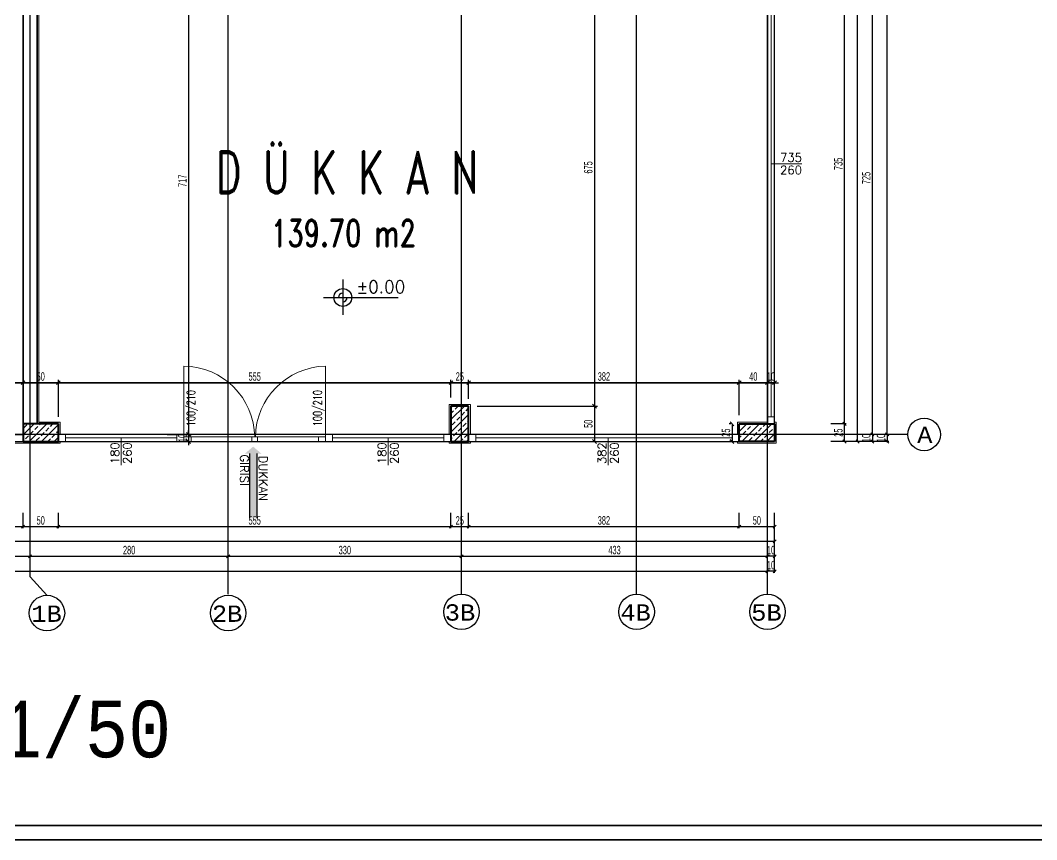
# Model space of a CAD drawing. Header units: inches. Extents: x -7543 to -822, y 102837 to 190349.
# Drawn here: x -834.4608 to -834.1734, y 102836.6651 to 102836.8968 of the extents above; entities that cross this region are included whole.
import ezdxf
from ezdxf.enums import TextEntityAlignment as Align

# ---------------------------------------------------------------- set-up
doc = ezdxf.new("R2010")
doc.units = ezdxf.units.IN
doc.header["$MEASUREMENT"] = 0
doc.linetypes.add('__ZG_T_P__9', pattern=[22, 1, -10, 1, -10])
doc.linetypes.add('DASHDOTX2', pattern=[2, 1, -0.5, 0, -0.5])
doc.layers.get('0').update_dxf_attribs({"lineweight": 25})
doc.layers.get('Defpoints').update_dxf_attribs({"lineweight": 25})
for name, color, linetype, lineweight in [('AKS', 1, 'Continuous', 25), ('ICOL', 55, 'Continuous', 25), ('İZ DÜŞÜM', 253, 'Continuous', 20), ('KOLON', 2, 'Continuous', 40), ('SIVA', 150, 'Continuous', 15), ('TARAMA', 8, 'Continuous', 25), ('YAZI', 7, 'Continuous', 25)]:
    doc.layers.add(name, color=color, linetype=linetype, lineweight=lineweight)
for name, color, linetype, lineweight, true_color in [('DUVAR', 7, 'Continuous', 35, 0xfc4642), ('KAPI', 7, 'Continuous', 18, 0xffb360), ('PENCERE', 7, 'Continuous', 18, 0xffb360)]:
    doc.layers.add(name, color=color, linetype=linetype, lineweight=lineweight, true_color=true_color)
doc.styles.add('ISIM', font='monos.ttf', dxfattribs={"width": 1.1, "height": 200})
doc.styles.add('OLCU', font='tromand.shx', dxfattribs={"width": 0.6, "height": 12})
doc.styles.add('st1', font='romandtw.shx', dxfattribs={"width": 0.7, "height": 40})
doc.styles.add('TXTX', font='TXTX')
doc.styles.add('ÖLÇÜ', font='simplex.shx')

# ---------------------------------------------------------------- blocks, each defined once
blk = doc.blocks.new('_Oblique')
at = {"color": 0, "linetype": 'ByBlock', "lineweight": -2}
blk.add_line((-0.5, -0.5), (0.5, 0.5), dxfattribs=at)
blk = doc.blocks.new('E')
at = {"layer": 'ICOL'}
for p, q in [((0, -3), (0, 25)), ((-2.8, -2.8), (2.8, 2.8))]:
    blk.add_line(p, q, dxfattribs=at)
blk = doc.blocks.new('D')
at = {"layer": 'ICOL'}
for p, q in [((2.8, 2.8), (-2.8, -2.8)), ((0, 3), (0, -25))]:
    blk.add_line(p, q, dxfattribs=at)

msp = doc.modelspace()

# ---------------------------------------------------------------- hatches: boundary and pattern name
at = {"layer": 'TARAMA'}
h = msp.add_hatch(color=256, dxfattribs=at)
h.dxf.hatch_style = 1
h.paths.add_polyline_path([(-834.39493, 102836.77622), (-834.39262, 102836.77427), (-834.39393, 102836.77427), (-834.39393, 102836.75596), (-834.39593, 102836.75596), (-834.39593, 102836.77427), (-834.39723, 102836.77427)])

# ---------------------------------------------------------------- linework, layer by layer
at = {"layer": 'AKS', "linetype": 'DASHDOTX2', "ltscale": 10}
for p, q in [((-834.402, 102836.73452), (-834.402, 102837.24234)), ((-834.33601, 102836.73452), (-834.33601, 102837.24234)), ((-834.2865, 102836.73452), (-834.2865, 102837.24234)), ((-834.2495, 102836.73452), (-834.2495, 102837.24234)), ((-834.458, 102836.73939), (-834.458, 102837.23681)), ((-834.20997, 102836.77968), (-834.6325, 102836.77968)), ((-834.45325, 102836.73419), (-834.458, 102836.73939))]:
    msp.add_line(p, q, dxfattribs=at)
at = {"layer": 'AKS', "color": 0}
for centre, radius in [((-834.20521, 102836.77968), 0.00462), ((-834.45325, 102836.72917), 0.00502), ((-834.402, 102836.72917), 0.00502), ((-834.33601, 102836.7295), 0.00502), ((-834.2865, 102836.7295), 0.00502), ((-834.2495, 102836.7295), 0.00502)]:
    msp.add_circle(centre, radius, dxfattribs=at)
at = {"layer": 'Defpoints', "color": 6}
for p, q in [((-834.2475, 102836.77768), (-834.2475, 102837.12768)), ((-835.0225, 102836.77768), (-834.2475, 102836.77768))]:
    msp.add_line(p, q, dxfattribs=at)
at = {"layer": 'Defpoints', "color": 3}
for p, q in [((-834.46, 102836.77968), (-834.46, 102837.12368)), ((-834.2495, 102836.92968), (-834.2495, 102836.78268)), ((-834.456, 102836.78268), (-834.456, 102836.92668)), ((-834.334, 102836.78768), (-834.33913, 102836.78768)), ((-834.33913, 102836.78768), (-834.33913, 102836.77968)), ((-834.334, 102836.77968), (-834.334, 102836.78768)), ((-834.45, 102836.78268), (-834.456, 102836.78268)), ((-834.45, 102836.77968), (-834.45, 102836.78268)), ((-834.2495, 102836.78268), (-834.2575, 102836.78268)), ((-834.2575, 102836.78268), (-834.2575, 102836.77968)), ((-834.6325, 102836.77968), (-834.46, 102836.77968)), ((-834.33913, 102836.77968), (-834.45, 102836.77968)), ((-834.2575, 102836.77968), (-834.334, 102836.77968))]:
    msp.add_line(p, q, dxfattribs=at)
at = {"layer": 'DUVAR'}
for p, q in [((-834.46, 102836.78268), (-834.46, 102836.92668)), ((-834.456, 102836.78268), (-834.456, 102836.92668)), ((-834.456, 102836.78268), (-834.456, 102836.92668)), ((-837.60107, 102836.66908), (-821.99356, 102836.66908)), ((-837.60507, 102836.66508), (-821.98956, 102836.66508))]:
    msp.add_line(p, q, dxfattribs=at)
at = {"layer": 'ICOL'}
for p, q in [((-834.22401, 102836.77784), (-834.22401, 102837.18753)), ((-834.21565, 102836.77984), (-834.21565, 102837.18553)), ((-834.22773, 102836.78284), (-834.22773, 102836.92953)), ((-834.4132, 102836.92311), (-834.4132, 102836.77968)), ((-834.29843, 102836.92268), (-834.29843, 102836.78768)), ((-834.21983, 102836.77984), (-834.21983, 102836.92453)), ((-834.36958, 102836.82349), (-834.36958, 102836.81348)), ((-834.37501, 102836.81839), (-834.35394, 102836.81839)), ((-834.46, 102836.79431), (-834.52625, 102836.79431)), ((-834.52625, 102836.79431), (-834.46, 102836.79431)), ((-834.45, 102836.79431), (-834.46, 102836.79431)), ((-834.46, 102836.79431), (-834.45, 102836.79431)), ((-834.339, 102836.79431), (-834.45, 102836.79431)), ((-834.45, 102836.79431), (-834.339, 102836.79431)), ((-834.334, 102836.79431), (-834.339, 102836.79431)), ((-834.339, 102836.79431), (-834.334, 102836.79431)), ((-834.2575, 102836.79431), (-834.334, 102836.79431)), ((-834.334, 102836.79431), (-834.2575, 102836.79431)), ((-834.2495, 102836.79431), (-834.2575, 102836.79431)), ((-834.2575, 102836.79431), (-834.2495, 102836.79431)), ((-834.2495, 102836.79431), (-834.25058, 102836.79431)), ((-834.2495, 102836.79431), (-834.25058, 102836.79431)), ((-834.2475, 102836.79431), (-834.2495, 102836.79431)), ((-834.2495, 102836.79431), (-834.2475, 102836.79431)), ((-834.2475, 102836.79431), (-834.24642, 102836.79431)), ((-834.2475, 102836.79431), (-834.24642, 102836.79431)), ((-834.29843, 102836.78768), (-834.29843, 102836.77768)), ((-834.25952, 102836.78268), (-834.25952, 102836.77768)), ((-834.22773, 102836.77784), (-834.22773, 102836.78253)), ((-834.4132, 102836.77968), (-834.4132, 102836.78076)), ((-834.4132, 102836.77968), (-834.4132, 102836.77768)), ((-834.21983, 102836.77984), (-834.21983, 102836.78)), ((-834.21983, 102836.77968), (-834.21983, 102836.77768)), ((-834.21565, 102836.77984), (-834.21565, 102836.78)), ((-834.21565, 102836.77968), (-834.21565, 102836.77768)), ((-834.4132, 102836.77768), (-834.4132, 102836.7766)), ((-834.21983, 102836.77753), (-834.21983, 102836.77737)), ((-834.21565, 102836.77753), (-834.21565, 102836.77737)), ((-834.52609, 102836.75361), (-834.46015, 102836.75361)), ((-834.45984, 102836.75361), (-834.45015, 102836.75361)), ((-834.44984, 102836.75361), (-834.33915, 102836.75361)), ((-834.33884, 102836.75361), (-834.33415, 102836.75361)), ((-834.33384, 102836.75361), (-834.25765, 102836.75361)), ((-834.25734, 102836.75361), (-834.24765, 102836.75361)), ((-835.02234, 102836.74947), (-834.24765, 102836.74947)), ((-834.63484, 102836.74522), (-834.45815, 102836.74522)), ((-834.45784, 102836.74522), (-834.40215, 102836.74522)), ((-834.40184, 102836.74522), (-834.33617, 102836.74522)), ((-834.33585, 102836.74522), (-834.24965, 102836.74522)), ((-834.24965, 102836.74522), (-834.24981, 102836.74522)), ((-834.2475, 102836.74522), (-834.2495, 102836.74522)), ((-834.24734, 102836.74522), (-834.24719, 102836.74522)), ((-835.02034, 102836.74097), (-834.24965, 102836.74097)), ((-834.24965, 102836.74097), (-834.24981, 102836.74097)), ((-834.2475, 102836.74097), (-834.2495, 102836.74097)), ((-834.24734, 102836.74097), (-834.24719, 102836.74097))]:
    msp.add_line(p, q, dxfattribs=at)
at = {"layer": 'ICOL', "color": 53}
for p, q in [((-834.46, 102836.78404), (-834.46, 102836.79515)), ((-834.46, 102836.78404), (-834.46, 102836.79515)), ((-834.46, 102836.78508), (-834.46, 102836.79515)), ((-834.46, 102836.78508), (-834.46, 102836.79515)), ((-834.45, 102836.78469), (-834.45, 102836.79515)), ((-834.45, 102836.78469), (-834.45, 102836.79515)), ((-834.45, 102836.78508), (-834.45, 102836.79515)), ((-834.45, 102836.78508), (-834.45, 102836.79515)), ((-834.339, 102836.79008), (-834.339, 102836.79515)), ((-834.339, 102836.79008), (-834.339, 102836.79515)), ((-834.339, 102836.79008), (-834.339, 102836.79515)), ((-834.339, 102836.79008), (-834.339, 102836.79515)), ((-834.334, 102836.7897), (-834.334, 102836.79515)), ((-834.334, 102836.7897), (-834.334, 102836.79515)), ((-834.334, 102836.79008), (-834.334, 102836.79515)), ((-834.334, 102836.79008), (-834.334, 102836.79515)), ((-834.2575, 102836.78508), (-834.2575, 102836.79515)), ((-834.2575, 102836.78508), (-834.2575, 102836.79515)), ((-834.2575, 102836.78508), (-834.2575, 102836.79515)), ((-834.2575, 102836.78508), (-834.2575, 102836.79515)), ((-834.2495, 102836.79448), (-834.2495, 102836.79515)), ((-834.2495, 102836.79448), (-834.2495, 102836.79515)), ((-834.2495, 102836.78846), (-834.2495, 102836.79515)), ((-834.2495, 102836.78846), (-834.2495, 102836.79515)), ((-834.2475, 102836.79448), (-834.2475, 102836.79515)), ((-834.2475, 102836.78836), (-834.2475, 102836.79515)), ((-834.3316, 102836.78768), (-834.29759, 102836.78768)), ((-834.3316, 102836.78768), (-834.29759, 102836.78768)), ((-834.2599, 102836.78268), (-834.26036, 102836.78268)), ((-834.4192, 102836.77968), (-834.41236, 102836.77968)), ((-834.4192, 102836.77968), (-834.41236, 102836.77968)), ((-834.41909, 102836.77768), (-834.41236, 102836.77768)), ((-834.3316, 102836.77768), (-834.29759, 102836.77768)), ((-834.2599, 102836.77768), (-834.26036, 102836.77768))]:
    msp.add_line(p, q, dxfattribs=at)
at = {"layer": 'ICOL'}
msp.add_circle((-834.36958, 102836.81839), 0.00252, dxfattribs=at)
for start, end in [(90, 180), (270, 0)]:
    msp.add_arc((-834.36958, 102836.81839), 0.00126, start, end, dxfattribs=at)
at = {"layer": 'İZ DÜŞÜM', "linetype": '__ZG_T_P__9'}
for p, q in [((-834.46, 102836.77768), (-834.46, 102837.12768)), ((-834.2475, 102837.12768), (-834.2475, 102836.77768)), ((-834.2475, 102836.77768), (-834.46, 102836.77768))]:
    msp.add_line(p, q, dxfattribs=at)
at = {"layer": 'KAPI'}
for p, q in [((-834.2495, 102836.78268), (-834.2495, 102836.92968)), ((-834.2485, 102836.78468), (-834.2485, 102836.92768)), ((-834.2475, 102836.78268), (-834.2475, 102836.92968)), ((-834.4145, 102836.77898), (-834.4145, 102836.79898)), ((-834.3745, 102836.77898), (-834.3745, 102836.79898)), ((-834.2495, 102836.78468), (-834.2475, 102836.78468)), ((-834.46, 102836.77968), (-834.461, 102836.77968)), ((-834.45, 102836.77968), (-834.4145, 102836.77968)), ((-834.448, 102836.77968), (-834.448, 102836.77768)), ((-834.4165, 102836.77868), (-834.448, 102836.77868)), ((-834.4165, 102836.77768), (-834.4165, 102836.77968)), ((-834.4145, 102836.77768), (-834.4145, 102836.77968)), ((-834.4145, 102836.77768), (-834.4145, 102836.77898)), ((-834.4145, 102836.77898), (-834.3745, 102836.77898)), ((-834.4145, 102836.77768), (-834.4145, 102836.77898)), ((-834.4145, 102836.77768), (-834.4145, 102836.77898)), ((-834.3747, 102836.77898), (-834.4143, 102836.77898)), ((-834.4125, 102836.77898), (-834.4125, 102836.77768)), ((-834.3953, 102836.77768), (-834.3953, 102836.77898)), ((-834.3937, 102836.77768), (-834.3937, 102836.77898)), ((-834.3765, 102836.77768), (-834.3765, 102836.77898)), ((-834.3745, 102836.77768), (-834.3745, 102836.77968)), ((-834.3745, 102836.77968), (-834.339, 102836.77968)), ((-834.3745, 102836.77898), (-834.3745, 102836.77768)), ((-834.3745, 102836.77898), (-834.3745, 102836.77768)), ((-834.3745, 102836.77768), (-834.3745, 102836.77898)), ((-834.3725, 102836.77768), (-834.3725, 102836.77968)), ((-834.341, 102836.77868), (-834.3725, 102836.77868)), ((-834.341, 102836.77968), (-834.341, 102836.77768)), ((-834.334, 102836.77968), (-834.2575, 102836.77968)), ((-834.332, 102836.77968), (-834.332, 102836.77768)), ((-834.2595, 102836.77868), (-834.332, 102836.77868)), ((-834.2595, 102836.77968), (-834.2595, 102836.77768)), ((-834.46, 102836.77768), (-834.461, 102836.77768)), ((-834.45, 102836.77768), (-834.339, 102836.77768)), ((-834.3745, 102836.77768), (-834.4145, 102836.77768)), ((-834.4143, 102836.77768), (-834.3747, 102836.77768)), ((-834.334, 102836.77768), (-834.2575, 102836.77768))]:
    msp.add_line(p, q, dxfattribs=at)
for centre, start, end in [((-834.41477, 102836.77871), 0.7753, 89.2247), ((-834.37403, 102836.77871), 91.328, 179.2177)]:
    msp.add_arc(centre, 0.02028, start, end, dxfattribs=at)
at = {"layer": 'KOLON'}
for p, q in [((-834.334, 102836.78768), (-834.339, 102836.78768)), ((-834.339, 102836.78768), (-834.339, 102836.77768)), ((-834.334, 102836.77768), (-834.334, 102836.78768)), ((-834.46, 102836.78268), (-834.46, 102836.77768)), ((-834.45, 102836.78268), (-834.46, 102836.78268)), ((-834.45, 102836.77768), (-834.45, 102836.78268)), ((-834.2575, 102836.77768), (-834.2575, 102836.78268)), ((-834.2575, 102836.78268), (-834.2475, 102836.78268)), ((-834.2475, 102836.78268), (-834.2475, 102836.77768)), ((-834.46, 102836.77768), (-834.45, 102836.77768)), ((-834.339, 102836.77768), (-834.334, 102836.77768)), ((-834.2475, 102836.77768), (-834.2575, 102836.77768))]:
    msp.add_line(p, q, dxfattribs=at)
at = {"layer": 'PENCERE'}
for p, q in [((-834.23982, 102836.85618), (-834.2485, 102836.85618)), ((-834.43225, 102836.77868), (-834.43225, 102836.77103)), ((-834.35675, 102836.77868), (-834.35675, 102836.77103)), ((-834.29453, 102836.77868), (-834.29453, 102836.77103))]:
    msp.add_line(p, q, dxfattribs=at)
at = {"layer": 'SIVA'}
for p, q in [((-834.4555, 102836.92618), (-834.4555, 102836.78318)), ((-834.4555, 102836.92618), (-834.4555, 102836.78318)), ((-834.3395, 102836.78818), (-834.3335, 102836.78818)), ((-834.3395, 102836.77968), (-834.3395, 102836.78818)), ((-834.3335, 102836.78818), (-834.3335, 102836.77968)), ((-834.4555, 102836.78318), (-834.4495, 102836.78318)), ((-834.4495, 102836.78318), (-834.4495, 102836.77968)), ((-834.258, 102836.78318), (-834.2495, 102836.78318)), ((-834.258, 102836.77968), (-834.258, 102836.78318)), ((-834.2475, 102836.78318), (-834.247, 102836.78318)), ((-834.247, 102836.78318), (-834.247, 102836.77718)), ((-834.4495, 102836.77718), (-834.4716, 102836.77718)), ((-834.4495, 102836.77768), (-834.4495, 102836.77718)), ((-834.3395, 102836.77718), (-834.3395, 102836.77768)), ((-834.3335, 102836.77718), (-834.3395, 102836.77718)), ((-834.3335, 102836.77768), (-834.3335, 102836.77718)), ((-834.258, 102836.77718), (-834.258, 102836.77768)), ((-834.247, 102836.77718), (-834.258, 102836.77718))]:
    msp.add_line(p, q, dxfattribs=at)
at = {"layer": 'TARAMA'}
for p, q in [((-834.339, 102836.78738), (-834.3387, 102836.78768)), ((-834.339, 102836.78385), (-834.33516, 102836.78768)), ((-834.33781, 102836.78681), (-834.33693, 102836.78768)), ((-834.33471, 102836.78637), (-834.334, 102836.78708)), ((-834.339, 102836.78562), (-834.33825, 102836.78637)), ((-834.339, 102836.78031), (-834.334, 102836.78531)), ((-834.33736, 102836.78372), (-834.33648, 102836.7846)), ((-834.33604, 102836.78504), (-834.33516, 102836.78593)), ((-834.46, 102836.77952), (-834.45684, 102836.78268)), ((-834.45978, 102836.78151), (-834.4589, 102836.78239)), ((-834.4583, 102836.77768), (-834.4533, 102836.78268)), ((-834.45669, 102836.78106), (-834.45581, 102836.78195)), ((-834.45536, 102836.78239), (-834.45507, 102836.78268)), ((-834.45477, 102836.77768), (-834.45, 102836.78245)), ((-834.4536, 102836.78062), (-834.45271, 102836.78151)), ((-834.45227, 102836.78195), (-834.45153, 102836.78268)), ((-834.33869, 102836.78239), (-834.33781, 102836.78327)), ((-834.33809, 102836.77768), (-834.334, 102836.78178)), ((-834.33692, 102836.78062), (-834.33604, 102836.78151)), ((-834.3356, 102836.78195), (-834.33471, 102836.78283)), ((-834.33427, 102836.78327), (-834.334, 102836.78355)), ((-834.2575, 102836.7805), (-834.25531, 102836.78268)), ((-834.2575, 102836.78226), (-834.25737, 102836.78239)), ((-834.25678, 102836.77768), (-834.25178, 102836.78268)), ((-834.25516, 102836.78106), (-834.25428, 102836.78195)), ((-834.25384, 102836.78239), (-834.25354, 102836.78268)), ((-834.25324, 102836.77768), (-834.24824, 102836.78268)), ((-834.25207, 102836.78062), (-834.25119, 102836.78151)), ((-834.25074, 102836.78195), (-834.25001, 102836.78268)), ((-834.24898, 102836.78018), (-834.24809, 102836.78106)), ((-834.24765, 102836.78151), (-834.2475, 102836.78166)), ((-834.45934, 102836.77841), (-834.45846, 102836.7793)), ((-834.45801, 102836.77974), (-834.45713, 102836.78062)), ((-834.45625, 102836.77797), (-834.45536, 102836.77885)), ((-834.45492, 102836.7793), (-834.45404, 102836.78018)), ((-834.453, 102836.77768), (-834.45227, 102836.77841)), ((-834.45183, 102836.77885), (-834.45094, 102836.77974)), ((-834.45123, 102836.77768), (-834.45, 102836.77892)), ((-834.4505, 102836.78018), (-834.45, 102836.78068)), ((-834.339, 102836.77855), (-834.33869, 102836.77885)), ((-834.33825, 102836.7793), (-834.33736, 102836.78018)), ((-834.33633, 102836.77768), (-834.3356, 102836.77841)), ((-834.33516, 102836.77885), (-834.33427, 102836.77974)), ((-834.33456, 102836.77768), (-834.334, 102836.77824)), ((-834.2575, 102836.77873), (-834.25693, 102836.7793)), ((-834.25649, 102836.77974), (-834.25561, 102836.78062)), ((-834.25472, 102836.77797), (-834.25384, 102836.77885)), ((-834.2534, 102836.7793), (-834.25251, 102836.78018)), ((-834.25147, 102836.77768), (-834.25074, 102836.77841)), ((-834.2503, 102836.77885), (-834.24942, 102836.77974)), ((-834.2497, 102836.77768), (-834.2475, 102836.77989)), ((-834.46, 102836.77775), (-834.45978, 102836.77797)), ((-834.24794, 102836.77768), (-834.24765, 102836.77797)), ((-834.39593, 102836.77427), (-834.39593, 102836.75596)), ((-834.39393, 102836.77427), (-834.39393, 102836.75596))]:
    msp.add_line(p, q, dxfattribs=at)

# ---------------------------------------------------------------- block references
at = {"layer": 'ICOL'}
for name, p, xscale, yscale, zscale in [('_Oblique', (-834.46, 102836.79431), 0.001080000000001746, 0.001080000000001746, 0.001080000000001746), ('_Oblique', (-834.46, 102836.79431), 0.001080000000001746, 0.001080000000001746, 0.001080000000001746), ('_Oblique', (-834.45, 102836.79431), 0.001080000000001746, 0.001080000000001746, 0.001080000000001746), ('_Oblique', (-834.45, 102836.79431), 0.001080000000001746, 0.001080000000001746, 0.001080000000001746), ('_Oblique', (-834.339, 102836.79431), 0.001080000000001746, 0.001080000000001746, 0.001080000000001746), ('_Oblique', (-834.339, 102836.79431), 0.001080000000001746, 0.001080000000001746, 0.001080000000001746), ('_Oblique', (-834.334, 102836.79431), 0.001080000000001746, 0.001080000000001746, 0.001080000000001746), ('_Oblique', (-834.334, 102836.79431), 0.001080000000001746, 0.001080000000001746, 0.001080000000001746), ('_Oblique', (-834.2575, 102836.79431), 0.001080000000001746, 0.001080000000001746, 0.001080000000001746), ('_Oblique', (-834.2575, 102836.79431), 0.001080000000001746, 0.001080000000001746, 0.001080000000001746), ('_Oblique', (-834.2495, 102836.79431), 0.001080000000001746, 0.001080000000001746, 0.001080000000001746), ('_Oblique', (-834.2495, 102836.79431), 0.001080000000001746, 0.001080000000001746, 0.001080000000001746), ('_Oblique', (-834.2495, 102836.79431), 0.001080000000001746, 0.001080000000001746, 0.001080000000001746), ('_Oblique', (-834.2495, 102836.79431), 0.001080000000001746, 0.001080000000001746, 0.001080000000001746), ('E', (-834.46, 102836.75361), 0.0001559999999471984, 0.0001559999999471984, 0.0001559999999471984), ('E', (-834.45, 102836.75361), 0.0001559999999471984, 0.0001559999999471984, 0.0001559999999471984), ('E', (-834.339, 102836.75361), 0.0001559999999471984, 0.0001559999999471984, 0.0001559999999471984), ('E', (-834.334, 102836.75361), 0.0001559999999471984, 0.0001559999999471984, 0.0001559999999471984), ('E', (-834.2575, 102836.75361), 0.0001559999999471984, 0.0001559999999471984, 0.0001559999999471984), ('E', (-834.2475, 102836.75361), 0.0001559999999471984, 0.0001559999999471984, 0.0001559999999471984), ('E', (-834.2475, 102836.74947), 0.0001559999999471984, 0.0001559999999471984, 0.0001559999999471984), ('E', (-834.458, 102836.74522), 0.0001559999999471984, 0.0001559999999471984, 0.0001559999999471984), ('E', (-834.402, 102836.74522), 0.0001559999999471984, 0.0001559999999471984, 0.0001559999999471984), ('E', (-834.33601, 102836.74522), 0.0001559999999471984, 0.0001559999999471984, 0.0001559999999471984), ('E', (-834.2495, 102836.74522), 0.0001559999999471984, 0.0001559999999471984, 0.0001559999999471984), ('E', (-834.2495, 102836.74522), 0.0001559999999471984, 0.0001559999999471984, 0.0001559999999471984), ('E', (-834.2495, 102836.74097), 0.0001559999999471984, 0.0001559999999471984, 0.0001559999999471984), ('E', (-834.2495, 102836.74097), 0.0001559999999471984, 0.0001559999999471984, 0.0001559999999471984)]:
    msp.add_blockref(name, p, dxfattribs=dict(at, xscale=xscale, yscale=yscale, zscale=zscale))
for name, p, xscale, yscale, zscale, rotation in [('_Oblique', (-834.46, 102836.79431), 0.001080000000001746, 0.001080000000001746, 0.001080000000001746, 180), ('_Oblique', (-834.46, 102836.79431), 0.001080000000001746, 0.001080000000001746, 0.001080000000001746, 180), ('_Oblique', (-834.45, 102836.79431), 0.001080000000001746, 0.001080000000001746, 0.001080000000001746, 180), ('_Oblique', (-834.45, 102836.79431), 0.001080000000001746, 0.001080000000001746, 0.001080000000001746, 180), ('_Oblique', (-834.339, 102836.79431), 0.001080000000001746, 0.001080000000001746, 0.001080000000001746, 180), ('_Oblique', (-834.339, 102836.79431), 0.001080000000001746, 0.001080000000001746, 0.001080000000001746, 180), ('_Oblique', (-834.334, 102836.79431), 0.001080000000001746, 0.001080000000001746, 0.001080000000001746, 180), ('_Oblique', (-834.334, 102836.79431), 0.001080000000001746, 0.001080000000001746, 0.001080000000001746, 180), ('_Oblique', (-834.2575, 102836.79431), 0.001080000000001746, 0.001080000000001746, 0.001080000000001746, 180), ('_Oblique', (-834.2575, 102836.79431), 0.001080000000001746, 0.001080000000001746, 0.001080000000001746, 180), ('_Oblique', (-834.2475, 102836.79431), 0.001080000000001746, 0.001080000000001746, 0.001080000000001746, 180), ('_Oblique', (-834.2475, 102836.79431), 0.001080000000001746, 0.001080000000001746, 0.001080000000001746, 180), ('_Oblique', (-834.29843, 102836.78768), 0.001080000001820736, 0.001080000001820736, 0.001080000001820736, 90), ('_Oblique', (-834.29843, 102836.78768), 0.001080000001820736, 0.001080000001820736, 0.001080000001820736, 270), ('_Oblique', (-834.25952, 102836.78268), 0.001080000001820736, 0.001080000001820736, 0.001080000001820736, 90), ('D', (-834.22773, 102836.78268), 0.000155999994603917, 0.000155999994603917, 0.000155999994603917, 270), ('E', (-834.22773, 102836.78268), 0.000155999994603917, 0.000155999994603917, 0.000155999994603917, 90), ('_Oblique', (-834.4132, 102836.77968), 0.001080000001820736, 0.001080000001820736, 0.001080000001820736, 270), ('_Oblique', (-834.4132, 102836.77968), 0.001080000001820736, 0.001080000001820736, 0.001080000001820736, 270), ('_Oblique', (-834.4132, 102836.77768), 0.001080000001820736, 0.001080000001820736, 0.001080000001820736, 90), ('_Oblique', (-834.29843, 102836.77768), 0.001080000001820736, 0.001080000001820736, 0.001080000001820736, 270), ('_Oblique', (-834.25952, 102836.77768), 0.001080000001820736, 0.001080000001820736, 0.001080000001820736, 270), ('D', (-834.22773, 102836.77768), 0.000155999994603917, 0.000155999994603917, 0.000155999994603917, 270), ('D', (-834.22401, 102836.77768), 0.000155999994603917, 0.000155999994603917, 0.000155999994603917, 270), ('D', (-834.21983, 102836.77968), 0.000155999994603917, 0.000155999994603917, 0.000155999994603917, 270), ('D', (-834.21983, 102836.77968), 0.000155999994603917, 0.000155999994603917, 0.000155999994603917, 270), ('E', (-834.21983, 102836.77768), 0.000155999994603917, 0.000155999994603917, 0.000155999994603917, 90), ('D', (-834.21565, 102836.77968), 0.000155999994603917, 0.000155999994603917, 0.000155999994603917, 270), ('D', (-834.21565, 102836.77968), 0.000155999994603917, 0.000155999994603917, 0.000155999994603917, 270), ('E', (-834.21565, 102836.77768), 0.000155999994603917, 0.000155999994603917, 0.000155999994603917, 90), ('D', (-834.46, 102836.75361), 0.0001559999999471984, 0.0001559999999471984, 0.0001559999999471984, 180), ('D', (-834.45, 102836.75361), 0.0001559999999471984, 0.0001559999999471984, 0.0001559999999471984, 180), ('D', (-834.339, 102836.75361), 0.0001559999999471984, 0.0001559999999471984, 0.0001559999999471984, 180), ('D', (-834.334, 102836.75361), 0.0001559999999471984, 0.0001559999999471984, 0.0001559999999471984, 180), ('D', (-834.2575, 102836.75361), 0.0001559999999471984, 0.0001559999999471984, 0.0001559999999471984, 180), ('D', (-834.458, 102836.74522), 0.0001559999999471984, 0.0001559999999471984, 0.0001559999999471984, 180), ('D', (-834.402, 102836.74522), 0.0001559999999471984, 0.0001559999999471984, 0.0001559999999471984, 180), ('D', (-834.33601, 102836.74522), 0.0001559999999471984, 0.0001559999999471984, 0.0001559999999471984, 180), ('D', (-834.2475, 102836.74522), 0.0001559999999471984, 0.0001559999999471984, 0.0001559999999471984, 180), ('D', (-834.2475, 102836.74097), 0.0001559999999471984, 0.0001559999999471984, 0.0001559999999471984, 180)]:
    msp.add_blockref(name, p, dxfattribs=dict(at, xscale=xscale, yscale=yscale, zscale=zscale, rotation=rotation))

# ---------------------------------------------------------------- texts
at = {"layer": 'AKS', "style": 'ISIM', "width": 1.1}
for s, p in [('A', (-834.20717, 102836.77723)), ('1B', (-834.45766, 102836.72668)), ('2B', (-834.4066, 102836.72668)), ('3B', (-834.34075, 102836.72702)), ('4B', (-834.29111, 102836.72702)), ('5B', (-834.25409, 102836.72702))]:
    msp.add_text(s, height=0.00462, dxfattribs=at).set_placement(p)
at = {"layer": 'ICOL', "char_height": 0.0024, "attachment_point": 5, "rotation": 90, "style": 'OLCU'}
for s, insert in [('\\A1;675', (-834.30016, 102836.85518)), ('\\A1;735', (-834.22945, 102836.85618)), ('\\A1;717', (-834.41492, 102836.8514)), ('\\A1;725', (-834.22156, 102836.85218)), ('\\A1;50', (-834.30016, 102836.78268)), ('\\A1;25', (-834.26125, 102836.78018)), ('\\A1;25', (-834.22945, 102836.78018)), ('\\A1;10', (-834.41492, 102836.77868)), ('\\A1;10', (-834.22156, 102836.77868)), ('\\A1;10', (-834.21738, 102836.77868))]:
    msp.add_mtext(s, dxfattribs=dict(at, insert=insert))
at = {"layer": 'ICOL', "char_height": 0.0024, "attachment_point": 5, "style": 'OLCU'}
for s, insert in [('\\A1;50', (-834.455, 102836.79604)), ('\\A1;50', (-834.455, 102836.79604)), ('\\A1;555', (-834.3945, 102836.79604)), ('\\A1;555', (-834.3945, 102836.79604)), ('\\A1;25', (-834.3365, 102836.79604)), ('\\A1;25', (-834.3365, 102836.79604)), ('\\A1;382', (-834.29575, 102836.79604)), ('\\A1;382', (-834.29575, 102836.79604)), ('\\A1;40', (-834.2535, 102836.79604)), ('\\A1;40', (-834.2535, 102836.79604)), ('\\A1;10', (-834.2485, 102836.79604)), ('\\A1;10', (-834.2485, 102836.79604)), ('\\A1;50', (-834.455, 102836.75534)), ('\\A1;555', (-834.3945, 102836.75534)), ('\\A1;25', (-834.3365, 102836.75534)), ('\\A1;382', (-834.29575, 102836.75534)), ('\\A1;50', (-834.2525, 102836.75534)), ('\\A1;280', (-834.43, 102836.74695)), ('\\A1;330', (-834.369, 102836.74695)), ('\\A1;433', (-834.29275, 102836.74695)), ('\\A1;10', (-834.2485, 102836.74695)), ('\\A1;10', (-834.2485, 102836.7427))]:
    msp.add_mtext(s, dxfattribs=dict(at, insert=insert))
at = {"layer": 'ICOL', "style": 'ÖLÇÜ'}
msp.add_attdef('%%P0.00', text='%%p0.00', height=0.0035, dxfattribs=at).set_placement((-834.3588, 102836.81966), align=Align.CENTER)
at = {"layer": 'KAPI', "style": 'st1', "width": 0.7}
for p in [(-834.41133, 102836.782), (-834.37553, 102836.782)]:
    msp.add_text('100/210', height=0.0024, rotation=90, dxfattribs=at).set_placement(p)
at = {"layer": 'KAPI', "style": 'TXTX'}
for s, p in [('GIRISI', (-834.39859, 102836.77399)), ('DUKKAN ', (-834.3933, 102836.77369))]:
    msp.add_text(s, height=0.0024, rotation=270, dxfattribs=at).set_placement(p)
at = {"layer": 'PENCERE', "style": 'TXTX'}
for s, p in [('735', (-834.24592, 102836.85676)), ('260', (-834.24592, 102836.85324))]:
    msp.add_text(s, height=0.0024, dxfattribs=at).set_placement(p)
for s, p in [('180', (-834.43282, 102836.77129)), ('260', (-834.4293, 102836.77129)), ('180', (-834.35732, 102836.77129)), ('260', (-834.3538, 102836.77129)), ('382', (-834.29511, 102836.77129)), ('260', (-834.29159, 102836.77129))]:
    msp.add_text(s, height=0.0024, rotation=90, dxfattribs=at).set_placement(p)
at = {"layer": 'YAZI'}
for s, height, style, width, p in [('D Ü K K A N', 0.012, 'st1', 0.7, (-834.40564, 102836.84776)), ('139.70 m2', 0.00765, 'st1', 0.7, (-834.3898, 102836.83278)), ('A-B BLOK ZEMİN  KAT PLANI ÖLÇEK: 1/50', 0.016, 'ISIM', 0.9, (-834.86951, 102836.68836, -0.004))]:
    msp.add_text(s, height=height, dxfattribs=dict(at, style=style, width=width)).set_placement(p)

doc.saveas('drawing.dxf')
